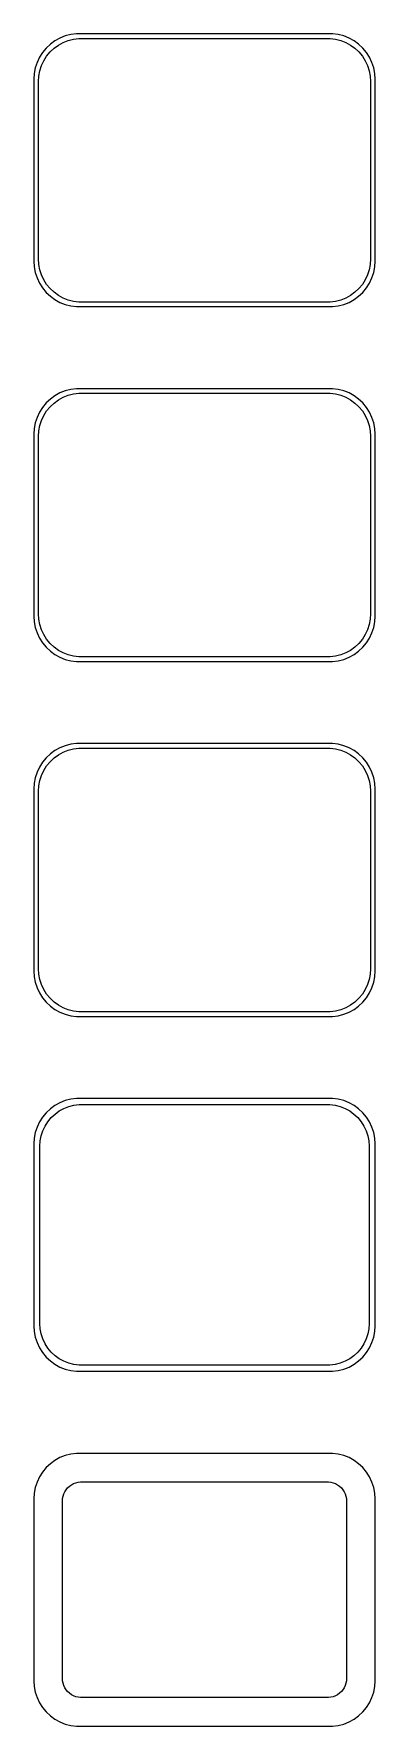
# Model space of a CAD drawing. Header units: metres. Extents: x -19 to 19, y 180 to 366.
import ezdxf

# ---------------------------------------------------------------- set-up
doc = ezdxf.new("R2010")
doc.units = ezdxf.units.M

msp = doc.modelspace()

# ---------------------------------------------------------------- linework, layer by layer
for p, q in [((-16.9371, 364.853), (-17.3948, 364.423)), ((-16.4291, 365.222), (-16.9371, 364.853)), ((-16.5278, 364.41), (-16.0452, 364.761)), ((-15.8789, 365.524), (-16.4291, 365.222)), ((-16.0452, 364.761), (-15.5224, 365.048)), ((-15.2951, 365.755), (-15.8789, 365.524)), ((-15.5224, 365.048), (-14.9678, 365.268)), ((-14.6869, 365.911), (-15.2951, 365.755)), ((-14.9678, 365.268), (-14.3901, 365.416)), ((-14.0639, 365.99), (-14.6869, 365.911)), ((-14.3901, 365.416), (-13.7982, 365.491)), ((14.0639, 365.99), (-14.0639, 365.99)), ((-13.7982, 365.491), (13.7982, 365.491)), ((13.7982, 365.491), (14.3901, 365.416)), ((14.6869, 365.911), (14.0639, 365.99)), ((14.3901, 365.416), (14.9678, 365.268)), ((15.2951, 365.755), (14.6869, 365.911)), ((14.9678, 365.268), (15.5224, 365.048)), ((15.8789, 365.524), (15.2951, 365.755)), ((15.5224, 365.048), (16.0452, 364.761)), ((16.4291, 365.222), (15.8789, 365.524)), ((16.0452, 364.761), (16.5278, 364.41)), ((16.9371, 364.853), (16.4291, 365.222)), ((17.3948, 364.423), (16.9371, 364.853)), ((-18.3989, 362.841), (-18.5929, 362.243)), ((-18.1315, 363.409), (-18.3989, 362.841)), ((-17.7951, 363.939), (-18.1315, 363.409)), ((-17.9164, 362.499), (-17.6624, 363.038)), ((-17.3948, 364.423), (-17.7951, 363.939)), ((-17.6624, 363.038), (-17.3428, 363.542)), ((-17.3428, 363.542), (-16.9626, 364.002)), ((-16.9626, 364.002), (-16.5278, 364.41)), ((16.5278, 364.41), (16.9626, 364.002)), ((16.9626, 364.002), (17.3428, 363.542)), ((17.3428, 363.542), (17.6624, 363.038)), ((17.7951, 363.939), (17.3948, 364.423)), ((17.6624, 363.038), (17.9164, 362.499)), ((18.1315, 363.409), (17.7951, 363.939)), ((18.3989, 362.841), (18.1315, 363.409)), ((18.5929, 362.243), (18.3989, 362.841)), ((-18.7106, 361.627), (-18.75, 361)), ((-18.75, 361), (-18.75, 341)), ((-18.5929, 362.243), (-18.7106, 361.627)), ((-18.25, 360.75), (-18.2125, 361.345)), ((-18.2125, 361.345), (-18.1008, 361.931)), ((-18.1008, 361.931), (-17.9164, 362.499)), ((17.9164, 362.499), (18.1008, 361.931)), ((18.1008, 361.931), (18.2125, 361.345)), ((18.2125, 361.345), (18.25, 360.75)), ((18.7106, 361.627), (18.5929, 362.243)), ((18.75, 361), (18.7106, 361.627)), ((18.75, 341), (18.75, 361)), ((-18.25, 341.25), (-18.25, 360.75)), ((18.25, 360.75), (18.25, 341.25)), ((-18.75, 341), (-18.7106, 340.373)), ((-18.7106, 340.373), (-18.5929, 339.757)), ((-18.2125, 340.655), (-18.25, 341.25)), ((-18.1008, 340.069), (-18.2125, 340.655)), ((18.2125, 340.655), (18.1008, 340.069)), ((18.25, 341.25), (18.2125, 340.655)), ((18.5929, 339.757), (18.7106, 340.373)), ((18.7106, 340.373), (18.75, 341)), ((-18.5929, 339.757), (-18.3989, 339.159)), ((-18.3989, 339.159), (-18.1315, 338.591)), ((-18.1315, 338.591), (-17.7951, 338.061)), ((-17.9164, 339.501), (-18.1008, 340.069)), ((-17.6624, 338.962), (-17.9164, 339.501)), ((-17.3428, 338.458), (-17.6624, 338.962)), ((17.6624, 338.962), (17.3428, 338.458)), ((17.9164, 339.501), (17.6624, 338.962)), ((17.7951, 338.061), (18.1315, 338.591)), ((18.1008, 340.069), (17.9164, 339.501)), ((18.1315, 338.591), (18.3989, 339.159)), ((18.3989, 339.159), (18.5929, 339.757)), ((-17.7951, 338.061), (-17.3948, 337.577)), ((-17.3948, 337.577), (-16.9371, 337.147)), ((-16.9626, 337.998), (-17.3428, 338.458)), ((-16.5278, 337.59), (-16.9626, 337.998)), ((-16.9371, 337.147), (-16.4291, 336.778)), ((-16.0452, 337.239), (-16.5278, 337.59)), ((-16.4291, 336.778), (-15.8789, 336.476)), ((-15.5224, 336.952), (-16.0452, 337.239)), ((-14.9678, 336.732), (-15.5224, 336.952)), ((-14.3901, 336.584), (-14.9678, 336.732)), ((14.9678, 336.732), (14.3901, 336.584)), ((15.5224, 336.952), (14.9678, 336.732)), ((16.0452, 337.239), (15.5224, 336.952)), ((15.8789, 336.476), (16.4291, 336.778)), ((16.5278, 337.59), (16.0452, 337.239)), ((16.4291, 336.778), (16.9371, 337.147)), ((16.9626, 337.998), (16.5278, 337.59)), ((16.9371, 337.147), (17.3948, 337.577)), ((17.3428, 338.458), (16.9626, 337.998)), ((17.3948, 337.577), (17.7951, 338.061)), ((-15.8789, 336.476), (-15.2951, 336.245)), ((-15.2951, 336.245), (-14.6869, 336.089)), ((-14.6869, 336.089), (-14.0639, 336.01)), ((-13.7982, 336.509), (-14.3901, 336.584)), ((-14.0639, 336.01), (14.0639, 336.01)), ((13.7982, 336.509), (-13.7982, 336.509)), ((14.3901, 336.584), (13.7982, 336.509)), ((14.0639, 336.01), (14.6869, 336.089)), ((14.6869, 336.089), (15.2951, 336.245)), ((15.2951, 336.245), (15.8789, 336.476)), ((-16.9371, 325.853), (-17.3948, 325.423)), ((-16.4291, 326.222), (-16.9371, 325.853)), ((-16.5278, 325.41), (-16.0452, 325.761)), ((-15.8789, 326.524), (-16.4291, 326.222)), ((-16.0452, 325.761), (-15.5224, 326.048)), ((-15.2951, 326.755), (-15.8789, 326.524)), ((-15.5224, 326.048), (-14.9678, 326.268)), ((-14.6869, 326.911), (-15.2951, 326.755)), ((-14.9678, 326.268), (-14.3901, 326.416)), ((-14.0639, 326.99), (-14.6869, 326.911)), ((-14.3901, 326.416), (-13.7982, 326.491)), ((14.0639, 326.99), (-14.0639, 326.99)), ((-13.7982, 326.491), (13.7982, 326.491)), ((13.7982, 326.491), (14.3901, 326.416)), ((14.6869, 326.911), (14.0639, 326.99)), ((14.3901, 326.416), (14.9678, 326.268)), ((15.2951, 326.755), (14.6869, 326.911)), ((14.9678, 326.268), (15.5224, 326.048)), ((15.8789, 326.524), (15.2951, 326.755)), ((15.5224, 326.048), (16.0452, 325.761)), ((16.4291, 326.222), (15.8789, 326.524)), ((16.0452, 325.761), (16.5278, 325.41)), ((16.9371, 325.853), (16.4291, 326.222)), ((17.3948, 325.423), (16.9371, 325.853)), ((-18.3989, 323.841), (-18.5929, 323.243)), ((-18.1315, 324.409), (-18.3989, 323.841)), ((-17.7951, 324.939), (-18.1315, 324.409)), ((-17.9164, 323.499), (-17.6624, 324.038)), ((-17.3948, 325.423), (-17.7951, 324.939)), ((-17.6624, 324.038), (-17.3428, 324.542)), ((-17.3428, 324.542), (-16.9626, 325.002)), ((-16.9626, 325.002), (-16.5278, 325.41)), ((16.5278, 325.41), (16.9626, 325.002)), ((16.9626, 325.002), (17.3428, 324.542)), ((17.3428, 324.542), (17.6624, 324.038)), ((17.7951, 324.939), (17.3948, 325.423)), ((17.6624, 324.038), (17.9164, 323.499)), ((18.1315, 324.409), (17.7951, 324.939)), ((18.3989, 323.841), (18.1315, 324.409)), ((18.5929, 323.243), (18.3989, 323.841)), ((-18.7106, 322.627), (-18.75, 322)), ((-18.75, 322), (-18.75, 302)), ((-18.5929, 323.243), (-18.7106, 322.627)), ((-18.25, 321.75), (-18.2125, 322.345)), ((-18.25, 302.25), (-18.25, 321.75)), ((-18.2125, 322.345), (-18.1008, 322.931)), ((-18.1008, 322.931), (-17.9164, 323.499)), ((17.9164, 323.499), (18.1008, 322.931)), ((18.1008, 322.931), (18.2125, 322.345)), ((18.2125, 322.345), (18.25, 321.75)), ((18.25, 321.75), (18.25, 302.25)), ((18.7106, 322.627), (18.5929, 323.243)), ((18.75, 322), (18.7106, 322.627)), ((18.75, 302), (18.75, 322)), ((-18.75, 302), (-18.7106, 301.373)), ((-18.7106, 301.373), (-18.5929, 300.757)), ((-18.2125, 301.655), (-18.25, 302.25)), ((-18.1008, 301.069), (-18.2125, 301.655)), ((18.2125, 301.655), (18.1008, 301.069)), ((18.25, 302.25), (18.2125, 301.655)), ((18.5929, 300.757), (18.7106, 301.373)), ((18.7106, 301.373), (18.75, 302)), ((-18.5929, 300.757), (-18.3989, 300.159)), ((-18.3989, 300.159), (-18.1315, 299.591)), ((-18.1315, 299.591), (-17.7951, 299.061)), ((-17.9164, 300.501), (-18.1008, 301.069)), ((-17.6624, 299.962), (-17.9164, 300.501)), ((-17.3428, 299.458), (-17.6624, 299.962)), ((-16.9626, 298.998), (-17.3428, 299.458)), ((17.3428, 299.458), (16.9626, 298.998)), ((17.6624, 299.962), (17.3428, 299.458)), ((17.9164, 300.501), (17.6624, 299.962)), ((17.7951, 299.061), (18.1315, 299.591)), ((18.1008, 301.069), (17.9164, 300.501)), ((18.1315, 299.591), (18.3989, 300.159)), ((18.3989, 300.159), (18.5929, 300.757)), ((-17.7951, 299.061), (-17.3948, 298.577)), ((-17.3948, 298.577), (-16.9371, 298.147)), ((-16.5278, 298.59), (-16.9626, 298.998)), ((-16.9371, 298.147), (-16.4291, 297.778)), ((-16.0452, 298.239), (-16.5278, 298.59)), ((-16.4291, 297.778), (-15.8789, 297.476)), ((-15.5224, 297.952), (-16.0452, 298.239)), ((-14.9678, 297.732), (-15.5224, 297.952)), ((-14.3901, 297.584), (-14.9678, 297.732)), ((-13.7982, 297.509), (-14.3901, 297.584)), ((14.3901, 297.584), (13.7982, 297.509)), ((14.9678, 297.732), (14.3901, 297.584)), ((15.5224, 297.952), (14.9678, 297.732)), ((16.0452, 298.239), (15.5224, 297.952)), ((15.8789, 297.476), (16.4291, 297.778)), ((16.5278, 298.59), (16.0452, 298.239)), ((16.4291, 297.778), (16.9371, 298.147)), ((16.9626, 298.998), (16.5278, 298.59)), ((16.9371, 298.147), (17.3948, 298.577)), ((17.3948, 298.577), (17.7951, 299.061)), ((-15.8789, 297.476), (-15.2951, 297.245)), ((-15.2951, 297.245), (-14.6869, 297.089)), ((-14.6869, 297.089), (-14.0639, 297.01)), ((-14.0639, 297.01), (14.0639, 297.01)), ((13.7982, 297.509), (-13.7982, 297.509)), ((14.0639, 297.01), (14.6869, 297.089)), ((14.6869, 297.089), (15.2951, 297.245)), ((15.2951, 297.245), (15.8789, 297.476)), ((-17.3948, 286.423), (-17.7951, 285.939)), ((-16.9371, 286.853), (-17.3948, 286.423)), ((-16.9626, 286.002), (-16.5278, 286.41)), ((-16.4291, 287.222), (-16.9371, 286.853)), ((-16.5278, 286.41), (-16.0452, 286.761)), ((-15.8789, 287.524), (-16.4291, 287.222)), ((-16.0452, 286.761), (-15.5224, 287.048)), ((-15.2951, 287.755), (-15.8789, 287.524)), ((-15.5224, 287.048), (-14.9678, 287.268)), ((-14.6869, 287.911), (-15.2951, 287.755)), ((-14.9678, 287.268), (-14.3901, 287.416)), ((-14.0639, 287.99), (-14.6869, 287.911)), ((-14.3901, 287.416), (-13.7982, 287.491)), ((14.0639, 287.99), (-14.0639, 287.99)), ((-13.7982, 287.491), (13.7982, 287.491)), ((13.7982, 287.491), (14.3901, 287.416)), ((14.6869, 287.911), (14.0639, 287.99)), ((14.3901, 287.416), (14.9678, 287.268)), ((15.2951, 287.755), (14.6869, 287.911)), ((14.9678, 287.268), (15.5224, 287.048)), ((15.8789, 287.524), (15.2951, 287.755)), ((15.5224, 287.048), (16.0452, 286.761)), ((16.4291, 287.222), (15.8789, 287.524)), ((16.0452, 286.761), (16.5278, 286.41)), ((16.9371, 286.853), (16.4291, 287.222)), ((16.5278, 286.41), (16.9626, 286.002)), ((17.3948, 286.423), (16.9371, 286.853)), ((17.7951, 285.939), (17.3948, 286.423)), ((-18.3989, 284.841), (-18.5929, 284.243)), ((-18.1315, 285.409), (-18.3989, 284.841)), ((-17.7951, 285.939), (-18.1315, 285.409)), ((-17.9164, 284.499), (-17.6624, 285.038)), ((-17.6624, 285.038), (-17.3428, 285.542)), ((-17.3428, 285.542), (-16.9626, 286.002)), ((16.9626, 286.002), (17.3428, 285.542)), ((17.3428, 285.542), (17.6624, 285.038)), ((17.6624, 285.038), (17.9164, 284.499)), ((18.1315, 285.409), (17.7951, 285.939)), ((18.3989, 284.841), (18.1315, 285.409)), ((18.5929, 284.243), (18.3989, 284.841)), ((-18.7106, 283.627), (-18.75, 283)), ((-18.75, 283), (-18.75, 263)), ((-18.5929, 284.243), (-18.7106, 283.627)), ((-18.25, 282.75), (-18.2125, 283.345)), ((-18.25, 263.25), (-18.25, 282.75)), ((-18.2125, 283.345), (-18.1008, 283.931)), ((-18.1008, 283.931), (-17.9164, 284.499)), ((17.9164, 284.499), (18.1008, 283.931)), ((18.1008, 283.931), (18.2125, 283.345)), ((18.2125, 283.345), (18.25, 282.75)), ((18.25, 282.75), (18.25, 263.25)), ((18.7106, 283.627), (18.5929, 284.243)), ((18.75, 283), (18.7106, 283.627)), ((18.75, 263), (18.75, 283)), ((-18.75, 263), (-18.7106, 262.373)), ((-18.7106, 262.373), (-18.5929, 261.757)), ((-18.2125, 262.655), (-18.25, 263.25)), ((-18.1008, 262.069), (-18.2125, 262.655)), ((18.2125, 262.655), (18.1008, 262.069)), ((18.25, 263.25), (18.2125, 262.655)), ((18.5929, 261.757), (18.7106, 262.373)), ((18.7106, 262.373), (18.75, 263)), ((-18.5929, 261.757), (-18.3989, 261.159)), ((-18.3989, 261.159), (-18.1315, 260.591)), ((-18.1315, 260.591), (-17.7951, 260.061)), ((-17.9164, 261.501), (-18.1008, 262.069)), ((-17.6624, 260.962), (-17.9164, 261.501)), ((-17.3428, 260.458), (-17.6624, 260.962)), ((-16.9626, 259.998), (-17.3428, 260.458)), ((17.3428, 260.458), (16.9626, 259.998)), ((17.6624, 260.962), (17.3428, 260.458)), ((17.9164, 261.501), (17.6624, 260.962)), ((17.7951, 260.061), (18.1315, 260.591)), ((18.1008, 262.069), (17.9164, 261.501)), ((18.1315, 260.591), (18.3989, 261.159)), ((18.3989, 261.159), (18.5929, 261.757)), ((-17.7951, 260.061), (-17.3948, 259.577)), ((-17.3948, 259.577), (-16.9371, 259.147)), ((-16.5278, 259.59), (-16.9626, 259.998)), ((-16.9371, 259.147), (-16.4291, 258.778)), ((-16.0452, 259.239), (-16.5278, 259.59)), ((-16.4291, 258.778), (-15.8789, 258.476)), ((-15.5224, 258.952), (-16.0452, 259.239)), ((-14.9678, 258.732), (-15.5224, 258.952)), ((-14.3901, 258.584), (-14.9678, 258.732)), ((-13.7982, 258.509), (-14.3901, 258.584)), ((14.3901, 258.584), (13.7982, 258.509)), ((14.9678, 258.732), (14.3901, 258.584)), ((15.5224, 258.952), (14.9678, 258.732)), ((16.0452, 259.239), (15.5224, 258.952)), ((15.8789, 258.476), (16.4291, 258.778)), ((16.5278, 259.59), (16.0452, 259.239)), ((16.4291, 258.778), (16.9371, 259.147)), ((16.9626, 259.998), (16.5278, 259.59)), ((16.9371, 259.147), (17.3948, 259.577)), ((17.3948, 259.577), (17.7951, 260.061)), ((-15.8789, 258.476), (-15.2951, 258.245)), ((-15.2951, 258.245), (-14.6869, 258.089)), ((-14.6869, 258.089), (-14.0639, 258.01)), ((-14.0639, 258.01), (14.0639, 258.01)), ((13.7982, 258.509), (-13.7982, 258.509)), ((14.0639, 258.01), (14.6869, 258.089)), ((14.6869, 258.089), (15.2951, 258.245)), ((15.2951, 258.245), (15.8789, 258.476)), ((-17.3948, 247.423), (-17.7951, 246.939)), ((-16.9371, 247.853), (-17.3948, 247.423)), ((-16.4291, 248.222), (-16.9371, 247.853)), ((-15.8789, 248.524), (-16.4291, 248.222)), ((-16.4184, 247.278), (-15.9532, 247.616)), ((-15.9532, 247.616), (-15.4494, 247.893)), ((-15.2951, 248.755), (-15.8789, 248.524)), ((-15.4494, 247.893), (-14.9148, 248.104)), ((-14.6869, 248.911), (-15.2951, 248.755)), ((-14.9148, 248.104), (-14.3579, 248.247)), ((-14.0639, 248.99), (-14.6869, 248.911)), ((-14.3579, 248.247), (-13.7875, 248.319)), ((14.0639, 248.99), (-14.0639, 248.99)), ((-13.7875, 248.319), (13.7875, 248.319)), ((13.7875, 248.319), (14.3579, 248.247)), ((14.6869, 248.911), (14.0639, 248.99)), ((14.3579, 248.247), (14.9148, 248.104)), ((15.2951, 248.755), (14.6869, 248.911)), ((14.9148, 248.104), (15.4494, 247.893)), ((15.8789, 248.524), (15.2951, 248.755)), ((15.4494, 247.893), (15.9532, 247.616)), ((16.4291, 248.222), (15.8789, 248.524)), ((15.9532, 247.616), (16.4184, 247.278)), ((16.9371, 247.853), (16.4291, 248.222)), ((17.3948, 247.423), (16.9371, 247.853)), ((17.7951, 246.939), (17.3948, 247.423)), ((-18.3989, 245.841), (-18.5929, 245.243)), ((-18.1315, 246.409), (-18.3989, 245.841)), ((-17.7951, 246.939), (-18.1315, 246.409)), ((-17.7569, 245.435), (-17.5121, 245.956)), ((-17.5121, 245.956), (-17.204, 246.441)), ((-17.204, 246.441), (-16.8375, 246.884)), ((-16.8375, 246.884), (-16.4184, 247.278)), ((16.4184, 247.278), (16.8375, 246.884)), ((16.8375, 246.884), (17.204, 246.441)), ((17.204, 246.441), (17.5121, 245.956)), ((17.5121, 245.956), (17.7569, 245.435)), ((18.1315, 246.409), (17.7951, 246.939)), ((18.3989, 245.841), (18.1315, 246.409)), ((18.5929, 245.243), (18.3989, 245.841)), ((-18.7106, 244.627), (-18.75, 244)), ((-18.75, 244), (-18.75, 224)), ((-18.5929, 245.243), (-18.7106, 244.627)), ((-18.0784, 243.75), (-18.0423, 244.324)), ((-18.0784, 224.25), (-18.0784, 243.75)), ((-18.0423, 244.324), (-17.9346, 244.889)), ((-17.9346, 244.889), (-17.7569, 245.435)), ((17.7569, 245.435), (17.9346, 244.889)), ((17.9346, 244.889), (18.0423, 244.324)), ((18.0423, 244.324), (18.0784, 243.75)), ((18.0784, 243.75), (18.0784, 224.25)), ((18.7106, 244.627), (18.5929, 245.243)), ((18.75, 244), (18.7106, 244.627)), ((18.75, 224), (18.75, 244)), ((-18.75, 224), (-18.7106, 223.373)), ((-18.7106, 223.373), (-18.5929, 222.757)), ((-18.0423, 223.676), (-18.0784, 224.25)), ((-17.9346, 223.111), (-18.0423, 223.676)), ((18.0423, 223.676), (17.9346, 223.111)), ((18.0784, 224.25), (18.0423, 223.676)), ((18.5929, 222.757), (18.7106, 223.373)), ((18.7106, 223.373), (18.75, 224)), ((-18.5929, 222.757), (-18.3989, 222.159)), ((-18.3989, 222.159), (-18.1315, 221.591)), ((-18.1315, 221.591), (-17.7951, 221.061)), ((-17.7569, 222.565), (-17.9346, 223.111)), ((-17.5121, 222.044), (-17.7569, 222.565)), ((-17.204, 221.559), (-17.5121, 222.044)), ((-16.8375, 221.116), (-17.204, 221.559)), ((17.204, 221.559), (16.8375, 221.116)), ((17.5121, 222.044), (17.204, 221.559)), ((17.7569, 222.565), (17.5121, 222.044)), ((17.9346, 223.111), (17.7569, 222.565)), ((17.7951, 221.061), (18.1315, 221.591)), ((18.1315, 221.591), (18.3989, 222.159)), ((18.3989, 222.159), (18.5929, 222.757)), ((-17.7951, 221.061), (-17.3948, 220.577)), ((-17.3948, 220.577), (-16.9371, 220.147)), ((-16.9371, 220.147), (-16.4291, 219.778)), ((-16.4184, 220.722), (-16.8375, 221.116)), ((-16.4291, 219.778), (-15.8789, 219.476)), ((-15.9532, 220.384), (-16.4184, 220.722)), ((-15.4494, 220.107), (-15.9532, 220.384)), ((-15.8789, 219.476), (-15.2951, 219.245)), ((-14.9148, 219.896), (-15.4494, 220.107)), ((-14.3579, 219.753), (-14.9148, 219.896)), ((-13.7875, 219.681), (-14.3579, 219.753)), ((13.7875, 219.681), (-13.7875, 219.681)), ((14.3579, 219.753), (13.7875, 219.681)), ((14.9148, 219.896), (14.3579, 219.753)), ((15.4494, 220.107), (14.9148, 219.896)), ((15.2951, 219.245), (15.8789, 219.476)), ((15.9532, 220.384), (15.4494, 220.107)), ((15.8789, 219.476), (16.4291, 219.778)), ((16.4184, 220.722), (15.9532, 220.384)), ((16.8375, 221.116), (16.4184, 220.722)), ((16.4291, 219.778), (16.9371, 220.147)), ((16.9371, 220.147), (17.3948, 220.577)), ((17.3948, 220.577), (17.7951, 221.061)), ((-15.2951, 219.245), (-14.6869, 219.089)), ((-14.6869, 219.089), (-14.0639, 219.01)), ((-14.0639, 219.01), (14.0639, 219.01)), ((14.0639, 219.01), (14.6869, 219.089)), ((14.6869, 219.089), (15.2951, 219.245)), ((-17.3948, 208.423), (-17.7951, 207.939)), ((-16.9371, 208.853), (-17.3948, 208.423)), ((-16.4291, 209.222), (-16.9371, 208.853)), ((-15.8789, 209.524), (-16.4291, 209.222)), ((-15.2951, 209.755), (-15.8789, 209.524)), ((-14.6869, 209.911), (-15.2951, 209.755)), ((-14.0639, 209.99), (-14.6869, 209.911)), ((14.0639, 209.99), (-14.0639, 209.99)), ((14.6869, 209.911), (14.0639, 209.99)), ((15.2951, 209.755), (14.6869, 209.911)), ((15.8789, 209.524), (15.2951, 209.755)), ((16.4291, 209.222), (15.8789, 209.524)), ((16.9371, 208.853), (16.4291, 209.222)), ((17.3948, 208.423), (16.9371, 208.853)), ((17.7951, 207.939), (17.3948, 208.423)), ((-18.3989, 206.841), (-18.5929, 206.243)), ((-18.1315, 207.409), (-18.3989, 206.841)), ((-17.7951, 207.939), (-18.1315, 207.409)), ((-14.8447, 206.375), (-14.6304, 206.531)), ((-14.6304, 206.531), (-14.3982, 206.659)), ((-14.3982, 206.659), (-14.1519, 206.756)), ((-14.1519, 206.756), (-13.8953, 206.822)), ((-13.8953, 206.822), (-13.6325, 206.855)), ((-13.6325, 206.855), (13.6325, 206.855)), ((13.6325, 206.855), (13.8953, 206.822)), ((13.8953, 206.822), (14.1519, 206.756)), ((14.1519, 206.756), (14.3982, 206.659)), ((14.3982, 206.659), (14.6304, 206.531)), ((14.6304, 206.531), (14.8447, 206.375)), ((18.1315, 207.409), (17.7951, 207.939)), ((18.3989, 206.841), (18.1315, 207.409)), ((18.5929, 206.243), (18.3989, 206.841)), ((-18.7106, 205.627), (-18.75, 205)), ((-18.75, 205), (-18.75, 185)), ((-18.5929, 206.243), (-18.7106, 205.627)), ((-15.6096, 204.75), (-15.593, 205.014)), ((-15.6096, 185.25), (-15.6096, 204.75)), ((-15.593, 205.014), (-15.5434, 205.275)), ((-15.5434, 205.275), (-15.4615, 205.527)), ((-15.4615, 205.527), (-15.3487, 205.766)), ((-15.3487, 205.766), (-15.2067, 205.99)), ((-15.2067, 205.99), (-15.0378, 206.194)), ((-15.0378, 206.194), (-14.8447, 206.375)), ((14.8447, 206.375), (15.0378, 206.194)), ((15.0378, 206.194), (15.2067, 205.99)), ((15.2067, 205.99), (15.3487, 205.766)), ((15.3487, 205.766), (15.4615, 205.527)), ((15.4615, 205.527), (15.5434, 205.275)), ((15.5434, 205.275), (15.593, 205.014)), ((15.593, 205.014), (15.6096, 204.75)), ((15.6096, 204.75), (15.6096, 185.25)), ((18.7106, 205.627), (18.5929, 206.243)), ((18.75, 205), (18.7106, 205.627)), ((18.75, 185), (18.75, 205)), ((-18.75, 185), (-18.7106, 184.373)), ((-18.7106, 184.373), (-18.5929, 183.757)), ((-15.593, 184.986), (-15.6096, 185.25)), ((-15.5434, 184.725), (-15.593, 184.986)), ((-15.4615, 184.473), (-15.5434, 184.725)), ((-15.3487, 184.234), (-15.4615, 184.473)), ((-15.2067, 184.01), (-15.3487, 184.234)), ((15.3487, 184.234), (15.2067, 184.01)), ((15.4615, 184.473), (15.3487, 184.234)), ((15.5434, 184.725), (15.4615, 184.473)), ((15.593, 184.986), (15.5434, 184.725)), ((15.6096, 185.25), (15.593, 184.986)), ((18.5929, 183.757), (18.7106, 184.373)), ((18.7106, 184.373), (18.75, 185)), ((-18.5929, 183.757), (-18.3989, 183.159)), ((-18.3989, 183.159), (-18.1315, 182.591)), ((-18.1315, 182.591), (-17.7951, 182.061)), ((-15.0378, 183.806), (-15.2067, 184.01)), ((-14.8447, 183.625), (-15.0378, 183.806)), ((-14.6304, 183.469), (-14.8447, 183.625)), ((-14.3982, 183.341), (-14.6304, 183.469)), ((-14.1519, 183.244), (-14.3982, 183.341)), ((-13.8953, 183.178), (-14.1519, 183.244)), ((-13.6325, 183.145), (-13.8953, 183.178)), ((13.6325, 183.145), (-13.6325, 183.145)), ((13.8953, 183.178), (13.6325, 183.145)), ((14.1519, 183.244), (13.8953, 183.178)), ((14.3982, 183.341), (14.1519, 183.244)), ((14.6304, 183.469), (14.3982, 183.341)), ((14.8447, 183.625), (14.6304, 183.469)), ((15.0378, 183.806), (14.8447, 183.625)), ((15.2067, 184.01), (15.0378, 183.806)), ((17.7951, 182.061), (18.1315, 182.591)), ((18.1315, 182.591), (18.3989, 183.159)), ((18.3989, 183.159), (18.5929, 183.757)), ((-17.7951, 182.061), (-17.3948, 181.577)), ((-17.3948, 181.577), (-16.9371, 181.147)), ((-16.9371, 181.147), (-16.4291, 180.778)), ((-16.4291, 180.778), (-15.8789, 180.476)), ((-15.8789, 180.476), (-15.2951, 180.245)), ((15.2951, 180.245), (15.8789, 180.476)), ((15.8789, 180.476), (16.4291, 180.778)), ((16.4291, 180.778), (16.9371, 181.147)), ((16.9371, 181.147), (17.3948, 181.577)), ((17.3948, 181.577), (17.7951, 182.061)), ((-15.2951, 180.245), (-14.6869, 180.089)), ((-14.6869, 180.089), (-14.0639, 180.01)), ((-14.0639, 180.01), (14.0639, 180.01)), ((14.0639, 180.01), (14.6869, 180.089)), ((14.6869, 180.089), (15.2951, 180.245))]:
    msp.add_line(p, q)

doc.saveas('drawing.dxf')
